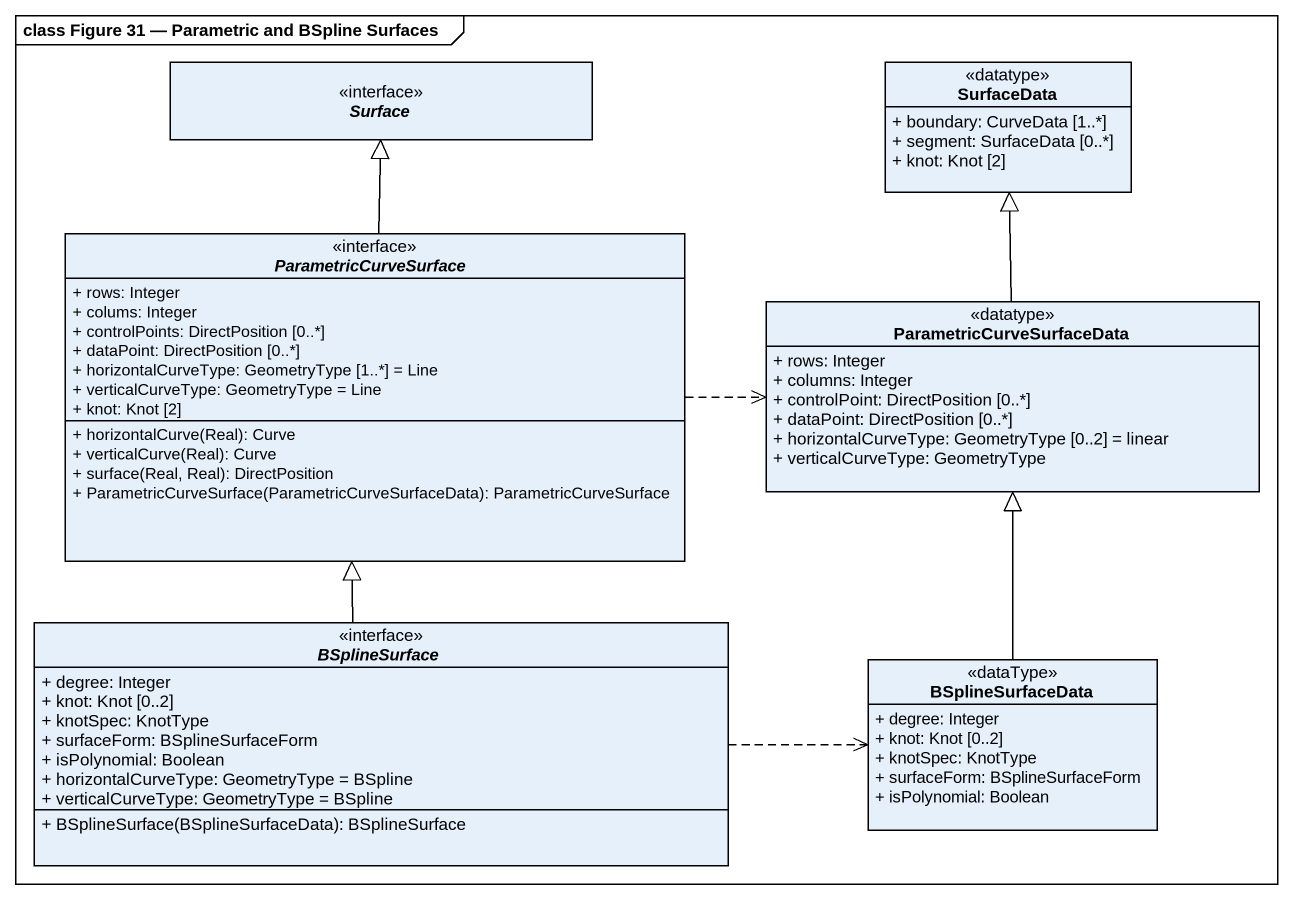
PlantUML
@startuml
mainframe class Figure 31 — Parametric and BSpline Surfaces
hide circle
hide empty members
skinparam classAttributeIconSize 0
interface Surface
class SurfaceData <<datatype>> {
  + boundary: CurveData [1..*]
  + segment: SurfaceData [0..*]
  + knot: Knot [2]
}
interface ParametricCurveSurface {
  + rows: Integer
  + colums: Integer
  + controlPoints: DirectPosition [0..*]
  + dataPoint: DirectPosition [0..*]
  + horizontalCurveType: GeometryType [1..*] = Line
  + verticalCurveType: GeometryType = Line
  + knot: Knot [2]
  + horizontalCurve(Real): Curve
  + verticalCurve(Real): Curve
  + surface(Real, Real): DirectPosition
  + ParametricCurveSurface(ParametricCurveSurfaceData): ParametricCurveSurface
}
class ParametricCurveSurfaceData <<datatype>> {
  + rows: Integer
  + columns: Integer
  + controlPoint: DirectPosition [0..*]
  + dataPoint: DirectPosition [0..*]
  + horizontalCurveType: GeometryType [0..2] = linear
  + verticalCurveType: GeometryType
}
interface BSplineSurface {
  + degree: Integer
  + knot: Knot [0..2]
  + knotSpec: KnotType
  + surfaceForm: BSplineSurfaceForm
  + isPolynomial: Boolean
  + horizontalCurveType: GeometryType = BSpline
  + verticalCurveType: GeometryType = BSpline
  + BSplineSurface(BSplineSurfaceData): BSplineSurface
}
class BSplineSurfaceData <<dataType>> {
  + degree: Integer
  + knot: Knot [0..2]
  + knotSpec: KnotType
  + surfaceForm: BSplineSurfaceForm
  + isPolynomial: Boolean
}
ParametricCurveSurface -up-|> Surface
ParametricCurveSurface .right.> ParametricCurveSurfaceData
ParametricCurveSurfaceData -up-|> SurfaceData
BSplineSurface -up-|> ParametricCurveSurface
BSplineSurface .right.> BSplineSurfaceData
BSplineSurfaceData -up-|> ParametricCurveSurfaceData
@enduml
